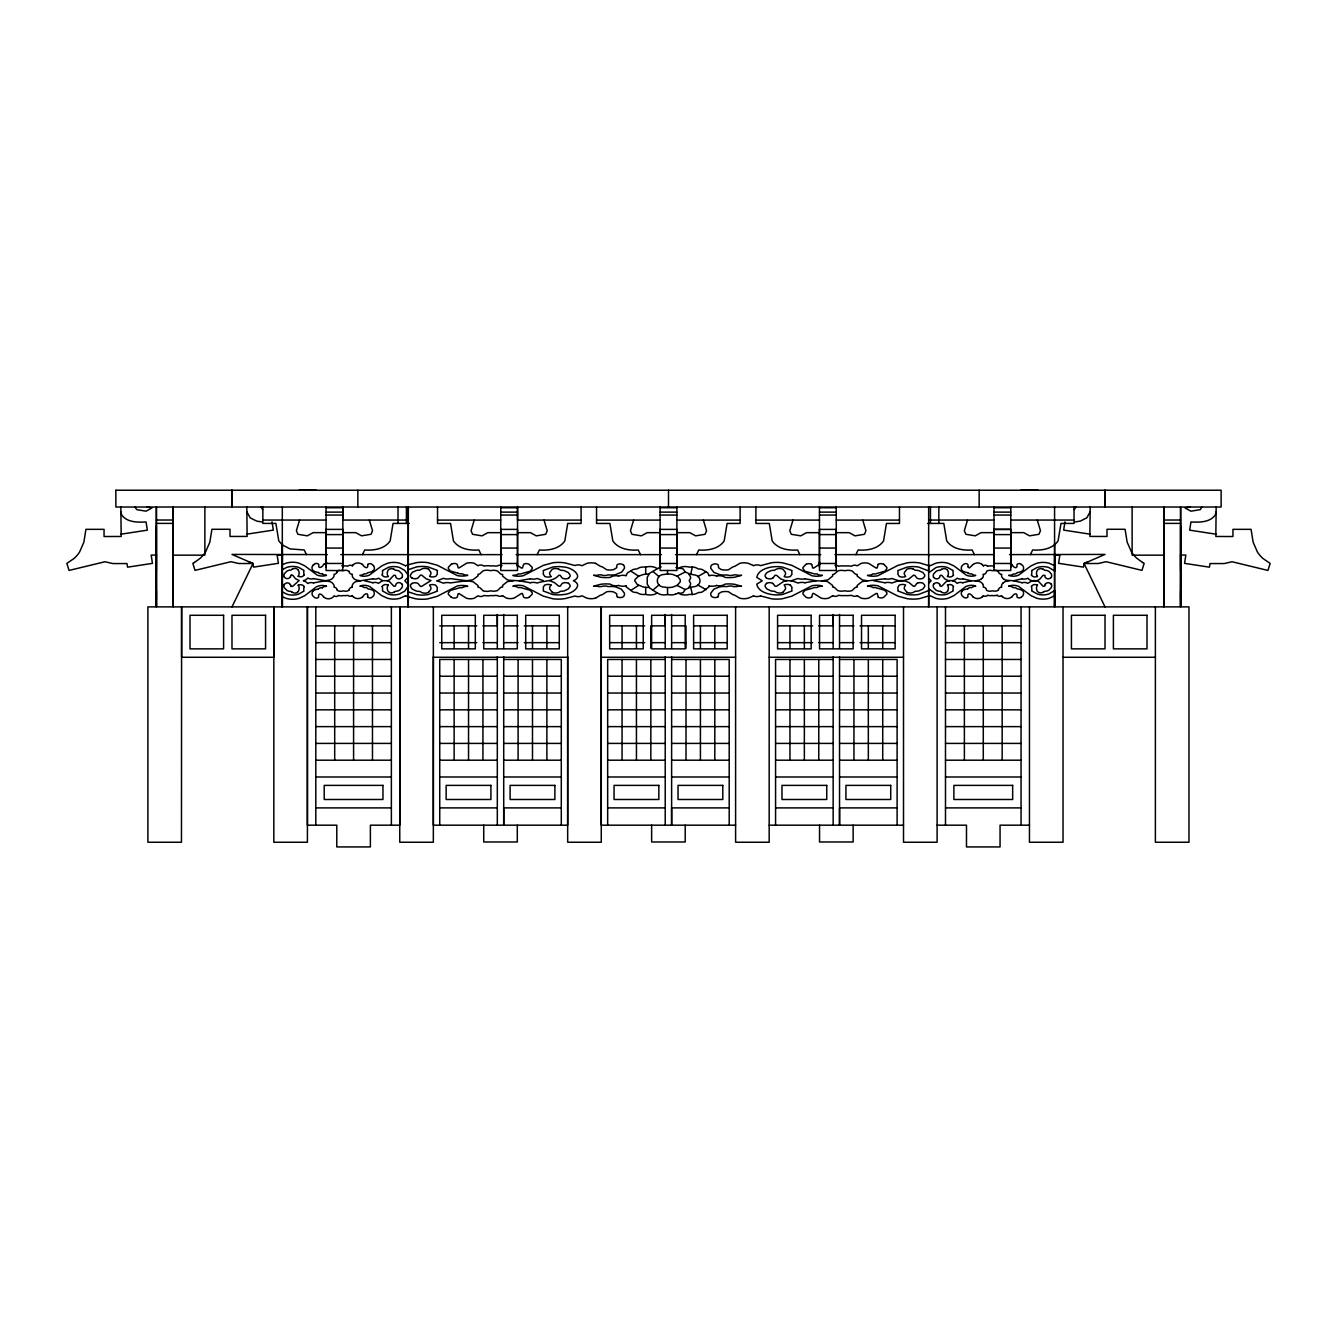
<?xml version="1.0" encoding="UTF-8"?>
<svg xmlns="http://www.w3.org/2000/svg" width="1337" height="1337" viewBox="0 0 1337 1337"><rect width="100%" height="100%" fill="white"/><g stroke="black" fill="none" stroke-linecap="round" stroke-linejoin="round"><path stroke-width="1.5" d="M156.412 606.731L156.396 506.957L156.446 606.898L156.362 590.586M282.241 554.521L282.241 544.811L278.781 540.9L275.873 523.419L262.854 523.419L262.854 507.007M304.101 574.793A10.963 10.963 0 0 1 303.9 570.398L298.719 567.423A18.852 18.852 0 0 0 286.853 567.356L282.224 569.712L282.324 554.621L282.207 570.949M315.799 825.18L315.799 606.881M341.52 570.247A6.317 6.317 0 0 1 342.74 570.548L342.857 529.385L326.061 529.385L326.061 570.481L343.592 570.632A6.317 6.317 0 0 1 349.308 571.451M357.848 507.024L357.848 490.228M391.373 825.18L391.373 606.881M406.415 507.007L406.415 523.419M428.542 569.127L430.832 572.303A4.278 4.278 0 0 1 430.798 574.191L429.578 576.464A8.54 8.54 0 0 0 435.979 576.197L437.4 573.924A8.156 8.156 0 0 1 437.383 570.398L428.024 566.921A34.545 34.545 0 0 0 416.776 566.871L408.153 569.712L408.303 554.638L502.043 554.638M433.355 656.868L433.338 842.243L399.763 842.243L399.763 606.881L399.763 825.18L370.382 825.18L370.382 846.939L336.79 846.939L336.79 825.18L307.41 825.18L307.41 606.881L307.41 842.243L273.818 842.243L273.834 606.881L273.968 657.269L181.615 657.269L181.615 606.881L181.464 842.243L147.889 842.243L147.889 606.881L1188.977 606.881L1188.977 842.243L1155.385 842.243L1155.385 606.881M439.739 825.18L439.739 659.459L497.314 659.459M497.314 614.485L497.314 625.866L482.924 625.866M561.289 825.18L561.289 659.459L503.715 659.459M567.673 656.868L567.673 842.243L601.266 842.243L601.266 606.881L601.266 825.18L735.601 825.18M537.156 554.638L539.396 550.008C548.538 550.66 559.267 549.022 564.816 540.917L567.724 523.452L581.094 523.452L581.094 507.024M607.667 825.18L607.667 659.459L665.224 659.459M675.486 594.23A14.573 14.573 0 0 1 667.614 594.48A14.74 14.74 0 0 1 660.194 594.38L657.269 593.026L654.645 594.297A15.476 15.476 0 0 1 645.704 594.363L645.704 587.327A21.743 21.743 0 0 1 643.281 586.993L637.331 584.587L634.741 580.743A4.563 4.563 0 0 1 635.159 579.422L638.418 576.247L643.281 574.526A21.743 21.743 0 0 1 645.704 574.191A23.063 23.063 0 0 1 648.178 574.125L660.194 567.139A14.74 14.74 0 0 1 661.197 566.905M665.224 614.485L665.224 625.866L650.835 625.866L650.835 648.261M729.2 825.18L729.2 659.459L671.625 659.459M775.577 825.18L775.577 659.459L833.152 659.459M833.152 614.485L833.152 625.866L818.762 625.866M897.11 825.18L897.11 659.459L839.536 659.459M907.188 594.43A34.545 34.545 0 0 0 918.435 594.497L928.697 590.57L928.663 606.898L928.663 507.007M928.663 556.225L928.663 554.638L834.957 554.638M1010.789 529.385L1010.789 570.481L993.993 570.481L994.009 529.385L1010.789 529.385L994.009 529.385L994.009 536.572M1054.626 543.257L1054.575 606.881L1054.642 590.57L1048.76 594.029A18.935 18.935 0 0 1 1037.746 594.196L1031.696 590.954A10.963 10.963 0 0 0 1031.495 586.559M1090.19 506.907L1089.856 536.421L1106.986 536.471L1106.986 529.268L1125.085 529.285L1127.158 542.153L1131.42 551.897A31.436 31.436 0 0 0 1136.918 558.365L1142.583 562.476M1132.121 506.957L1132.121 555.156L1163.808 555.156M1180.621 599.126L1180.655 562.342M1180.604 525.692L1180.604 555.056L1185.835 555.056L1184.549 563.362L1209.45 567.172L1210.002 563.562L1224.174 563.562L1232.062 561.757L1267.944 570.431L1270.15 563.412L1262.88 558.415A31.436 31.436 0 0 1 1257.382 551.947L1253.137 542.204L1251.064 529.335L1232.948 529.335L1232.948 536.521L1215.818 536.471L1216.169 506.957M156.345 562.777L156.379 554.487L156.362 570.966M1054.642 596.319L1054.609 590.57M1180.638 590.586L1180.554 606.914L1180.604 506.957L1180.588 606.731M677.14 576.097L685.146 572.019L690.711 574.308A19.153 19.153 0 0 1 693.385 574.743C702.192 575.127 702.176 586.391 693.385 586.776A19.153 19.153 0 0 1 690.711 587.227L685.146 589.517L677.14 585.439L672.745 587.093A20.373 20.373 0 0 1 667.497 587.495A19.938 19.938 0 0 1 664.522 587.127C654.929 587.16 654.929 574.375 664.522 574.409A19.938 19.938 0 0 1 667.497 574.041A20.373 20.373 0 0 1 672.745 574.442L677.642 576.414L680.115 579.489A3.71 3.71 0 0 1 680.249 580.776A3.677 3.677 0 0 1 680.115 582.046L677.14 585.439M156.396 525.692L156.396 555.056L151.165 555.056L152.451 563.362L127.55 567.172L126.998 563.562L112.826 563.562L104.938 561.757L69.056 570.431L66.85 563.412L74.12 558.415A31.436 31.436 0 0 0 79.618 551.947L83.863 542.204L85.936 529.335L104.052 529.335L104.052 536.521L121.182 536.471L120.831 506.957M194.417 562.476L200.082 558.365A31.436 31.436 0 0 0 205.58 551.897L209.842 542.153L211.914 529.285L230.014 529.285L230.014 536.471L247.144 536.421L246.81 506.907M667.497 574.041L667.547 570.515M626.067 575.629L627.454 572.871L632.802 569.662A9.326 9.326 0 0 1 636.663 569.044L639.638 567.573A14.974 14.974 0 0 1 645.687 567.155A15.476 15.476 0 0 1 654.629 567.256L657.269 568.492M1075.834 506.907L1074.413 509.581M1201.796 506.957L1200.375 509.631L1190.949 511.185L1185.134 507.993L1189.83 506.957M282.224 596.319L282.207 590.57M1054.659 565.2L1054.659 570.949L1048.76 567.49A18.835 18.835 0 0 0 1036.877 567.59L1031.696 570.565A10.963 10.963 0 0 1 1031.495 574.96M1180.638 570.966L1180.638 565.217M1087.85 561.858L1084.04 563.512L1083.471 567.122L1058.586 563.312L1059.857 555.005L1054.626 555.005M1064.971 521.931L1063.667 530.104L1090.19 534.182M336.957 572.086L337.058 571.317A6.317 6.317 0 0 1 339.899 570.23M967.871 566.938L969.425 567.974L973.152 564.348M690.711 574.308L692.332 567.038A14.306 14.306 0 0 1 695.574 567.573L698.532 569.01A9.326 9.326 0 0 1 702.41 569.629L707.758 572.871L709.145 575.629M1090.039 512.004L1086.847 517.803L1080.413 521.079L1075.165 521.931M1216.018 512.054L1215.283 514.979C1209.818 522.617 1199.322 522.316 1190.949 521.982L1189.646 530.154L1216.169 534.215M685.146 572.019L683.24 569.027A8.924 8.924 0 0 0 678.277 568.492L675.954 567.456M299.588 520.06L296.396 530.689L297.884 534.282L307.326 535.836L313.142 532.644L326.061 532.644M474.251 520.093L471.075 530.722L472.563 534.299L482.005 535.853L487.821 532.661L500.74 532.661M633.621 520.093L630.446 530.722L631.933 534.299L641.359 535.853L647.175 532.661L660.11 532.661M792.991 520.093L789.799 530.722L791.287 534.299L800.729 535.853L806.545 532.661L819.464 532.661M967.52 520.06L964.345 530.689L965.832 534.282L975.275 535.836L981.074 532.644L994.009 532.644M284.213 584.453L284.046 584.954A4.329 4.329 0 0 0 284.38 587.845L286.97 590.453A8.791 8.791 0 0 0 289.611 591.372A2.941 2.941 0 0 1 290.998 591.489L292.218 592.458M968.189 566.487L967.888 564.431A3.192 3.192 0 0 0 963.693 564.331L962.941 564.916A4.128 4.128 0 0 0 962.205 570.866M1045.267 584.119L1045.133 584.419A1.855 1.855 0 0 0 1045.133 585.656L1044.515 586.124A2.674 2.674 0 0 1 1042.96 586.124L1038.966 581.862A7.872 7.872 0 0 0 1037.779 581.244L1035.055 580.927A9.844 9.844 0 0 1 1032.665 580.843L1031.278 580.525A8.106 8.106 0 0 1 1029.256 579.573L1027.752 578.186A6.568 6.568 0 0 1 1022.103 578.72M933.644 583.985L933.443 584.436A4.329 4.329 0 0 0 933.677 587.678L935.883 590.052A8.624 8.624 0 0 0 938.908 591.205A2.925 2.925 0 0 1 940.529 591.405L941.499 592.291M362.494 554.604L364.717 549.975C373.875 550.627 384.605 549.006 390.153 540.9L393.061 523.419L409.172 523.419M696.527 554.638L698.75 550.008C707.908 550.66 718.637 549.022 724.186 540.917L727.094 523.452L740.113 523.452L740.113 507.024M855.897 554.638L858.12 550.008C867.278 550.66 877.991 549.022 883.556 540.917L886.464 523.452L899.467 523.452L899.467 507.024M1030.426 554.604L1032.649 549.975C1041.807 550.627 1052.537 549.006 1058.085 540.9L1060.993 523.419L1074.012 523.419L1074.012 507.007M231.986 606.898L253.011 563.512L231.986 554.42L327.381 554.604M593.645 586.224L600.53 584.319A38.706 38.706 0 0 1 610.056 584.102L612.028 585.155A11.949 11.949 0 0 0 618.63 585.456M741.567 575.311L734.682 577.216A38.706 38.706 0 0 1 725.155 577.434L723.183 576.364A11.949 11.949 0 0 0 716.582 576.08M298.201 591.506L298.652 590.62A5.883 5.883 0 0 0 298.602 585.94L298.118 585.054M947.482 591.338L947.933 590.453A5.883 5.883 0 0 0 947.883 585.773L947.398 584.887M352.3 565.818L353.302 564.532M983.33 595.7L982.327 596.987M292.218 569.061L290.998 570.03A2.941 2.941 0 0 1 289.611 570.13A8.791 8.791 0 0 0 286.97 571.066L284.38 573.673A4.329 4.329 0 0 0 284.046 576.565L284.213 577.066M1036.626 580.826L1036.91 580.576A8.206 8.206 0 0 0 1038.966 579.656A7.404 7.404 0 0 0 1040.036 578.938L1042.96 575.395A2.674 2.674 0 0 1 1044.515 575.395L1045.133 575.863A1.855 1.855 0 0 0 1045.133 577.099A3.476 3.476 0 0 0 1050.932 577.5M298.118 576.464L298.602 575.578A5.883 5.883 0 0 0 298.669 570.899L298.201 570.013M388.231 584.887L387.763 585.773A5.883 5.883 0 0 0 387.697 590.453L388.148 591.338A4.295 4.295 0 0 0 393.813 592.207M947.398 576.631L947.883 575.746A5.883 5.883 0 0 0 947.95 571.066L947.482 570.18M1037.479 584.887L1037.011 585.773A5.883 5.883 0 0 0 1036.944 590.453L1037.412 591.338A4.295 4.295 0 0 0 1043.061 592.207M941.499 569.228L940.529 570.097A2.925 2.925 0 0 1 938.908 570.297A8.791 8.791 0 0 0 936.268 571.233L933.677 573.84A4.329 4.329 0 0 0 933.427 577.083L933.644 577.534M401.902 577.668L402.203 577.083A4.329 4.329 0 0 0 401.969 573.84L399.379 571.233A8.791 8.791 0 0 0 396.738 570.314A2.941 2.941 0 0 1 395.234 570.147L393.947 569.111M1051.149 577.668L1051.45 577.083A4.329 4.329 0 0 0 1051.216 573.84L1049.01 571.451A8.624 8.624 0 0 0 1045.985 570.314A2.941 2.941 0 0 1 1044.481 570.147L1043.194 569.111M998.555 589.851L998.321 590.202A6.401 6.401 0 0 1 992.873 590.82L992.037 590.87A6.317 6.317 0 0 1 986.305 590.068M326.211 575.462L326.429 575.144A5.716 5.716 0 0 1 322.267 573.79M323.888 564.181C322.117 567.757 317.588 569.361 318.808 564.498A3.092 3.092 0 0 0 314.111 564.481M362.477 597.171C364.132 593.595 368.912 591.84 367.558 596.854M1011.725 597.171C1013.914 593.11 1017.791 592.224 1017.006 597.087A3.159 3.159 0 0 0 1021.418 596.987M982.595 577.684L981.308 578.971M832.617 595.7L828.773 598.107A13.788 13.788 0 0 1 821.035 598.074L813.882 593.544A2.674 2.674 0 0 0 812.712 593.528L811.659 597.188M928.747 572.687L936.134 567.49A18.935 18.935 0 0 1 947.131 567.323L953.181 570.565A10.963 10.963 0 0 0 953.381 574.96M884.86 578.737A11.816 11.816 0 0 0 891.779 578.503L899.116 580.86A17.849 17.849 0 0 0 902.341 580.927L908.608 579.205L913.355 575.345A4.897 4.897 0 0 1 914.775 575.328L916.848 578.069A6.535 6.535 0 0 0 923.098 578.169L924.686 576.364A3.159 3.159 0 0 0 924.636 574.91L922.931 572.537L918.954 570.682A16.061 16.061 0 0 0 917.082 570.314A5.281 5.281 0 0 1 915.06 570.164L913.338 569.111M551.011 584.887L549.791 587.16A4.278 4.278 0 0 0 549.758 589.065L552.298 592.358M1021.485 597.037L1021.669 596.82A5.482 5.482 0 0 0 1022.437 596.135A4.78 4.78 0 0 0 1022.855 595.617A3.894 3.894 0 0 0 1022.972 591.272A4.796 4.796 0 0 0 1022.32 590.519L1020.499 589.667A17.933 17.933 0 0 0 1017.123 588.865A3.727 3.727 0 0 0 1013.346 587.745A5.716 5.716 0 0 0 1009.201 586.274L1008.817 586.074M367.742 564.431C368.561 569.295 364.617 568.292 362.477 564.348M649.08 574.091L647.275 577.333A4.93 4.93 0 0 0 647.242 579.038L647.242 582.481A4.93 4.93 0 0 0 647.275 584.185L649.581 587.929L657.269 593.026M688.873 587.327L690.427 584.887A3.827 3.827 0 0 0 690.51 583.166L689.173 580.693L690.51 578.369A3.827 3.827 0 0 0 690.427 576.631L688.873 574.208M678.277 568.442L680.566 567.239A15.476 15.476 0 0 1 689.508 567.172A15.626 15.626 0 0 1 692.332 567.038M373.056 570.999L371.251 571.852A17.949 17.949 0 0 1 367.876 572.654A3.727 3.727 0 0 1 364.082 573.774A5.716 5.716 0 0 1 359.937 575.244L360.138 575.629A13.069 13.069 0 0 0 369.33 575.144L381.714 565.902L387.479 563.245A23.214 23.214 0 0 1 399.713 563.178L405.546 565.752M314.028 564.415L313.66 564.749A5.198 5.198 0 0 0 312.942 565.467M393.947 592.408L395.234 591.372A2.941 2.941 0 0 1 396.738 591.221A8.624 8.624 0 0 0 399.763 590.068L401.969 587.678A4.329 4.329 0 0 0 402.22 584.436L401.902 583.851M1043.194 592.408L1044.481 591.372A2.941 2.941 0 0 1 1045.985 591.221A8.624 8.624 0 0 0 1049.01 590.068L1051.216 587.678A4.329 4.329 0 0 0 1051.467 584.436L1051.149 583.851M1003.285 582.782L1002.282 583.834A4.011 4.011 0 0 0 1001.597 586.993M652.941 590.052L659.108 584.854M529.285 597.154L532.159 594.213A2.707 2.707 0 0 0 532.193 592.709L530.221 590.285L522.5 588.113A7.136 7.136 0 0 0 518.422 587.662L516.867 586.826A10.863 10.863 0 0 0 512.856 586.224L513.943 585.723A23.966 23.966 0 0 1 523.202 585.756L543.39 596.168L552.916 598.775A42.333 42.333 0 0 0 565.033 598.608L574.91 596.035A9.075 9.075 0 0 0 582.046 595.801L586.809 598.14A16.93 16.93 0 0 0 595.483 598.157M928.831 583.066L931.12 580.81L928.831 578.453M878.175 564.331L877.122 567.991A2.691 2.691 0 0 1 876.036 568.008L868.799 563.445A13.788 13.788 0 0 0 861.061 563.445L857.218 565.818A5.298 5.298 0 0 0 851.987 565.902L851.418 566.236A26.105 26.105 0 0 0 844.917 565.986A26.105 26.105 0 0 0 838.416 566.236L837.898 565.835A5.298 5.298 0 0 0 835.04 565.233M806.077 564.264L803.052 567.323A2.707 2.707 0 0 0 803.002 568.81L804.991 571.233L812.495 573.306A6.986 6.986 0 0 0 816.773 573.84L818.344 574.709A10.863 10.863 0 0 0 822.355 575.294L821.269 575.812A23.966 23.966 0 0 1 812.01 575.762L791.822 565.35L782.279 562.76A42.55 42.55 0 0 0 771.666 562.71L760.586 565.618A9.092 9.092 0 0 0 753.466 565.635M451.455 564.097L448.43 567.155A2.707 2.707 0 0 0 448.38 568.643L450.368 571.066L457.872 573.138M626.067 585.89A2.841 2.841 0 0 0 626.201 586.859L630.83 590.386L638.618 585.389M405.546 595.767L399.73 598.358A23.214 23.214 0 0 1 387.496 598.257L381.714 595.617L369.864 586.625A12.952 12.952 0 0 0 360.154 585.94L359.92 586.208A5.716 5.716 0 0 1 364.082 587.561A3.727 3.727 0 0 1 367.942 588.815A17.949 17.949 0 0 1 371.251 589.65L372.806 590.285A5.064 5.064 0 0 1 373.508 591.021A3.978 3.978 0 0 1 373.207 596.152L372.321 596.937A3.092 3.092 0 0 1 367.608 596.803M1054.575 595.901L1048.977 598.358A23.197 23.197 0 0 1 1036.743 598.257L1030.977 595.617L1018.577 586.358A13.002 13.002 0 0 0 1008.833 586.124M568.743 578.169L570.063 576.364A3.159 3.159 0 0 0 570.013 574.91L568.309 572.537L564.331 570.682A16.061 16.061 0 0 0 562.459 570.314A5.281 5.281 0 0 1 560.437 570.164L558.716 569.111M766.469 583.35L765.148 585.155A3.159 3.159 0 0 0 765.199 586.625L766.903 588.982L770.881 590.854A16.061 16.061 0 0 0 772.753 591.221A5.298 5.298 0 0 1 774.608 591.322L776.496 592.425A8.072 8.072 0 0 0 782.897 592.308M772.803 578.186L775.059 575.328A4.88 4.88 0 0 1 776.647 575.361L780.775 578.954L786.273 580.977M717.885 596.97L718.554 594.948A1.805 1.805 0 0 1 718.554 593.762L721.545 591.94A17.281 17.281 0 0 1 728.464 591.773L732.994 594.731A14.44 14.44 0 0 0 734.631 595.115L739.712 598.174A16.93 16.93 0 0 0 748.386 598.124L753.433 595.951M697.764 576.598L706.137 571.818M428.542 592.408L430.832 589.233A4.278 4.278 0 0 0 430.798 587.327L429.578 585.054A8.674 8.674 0 0 1 435.712 585.205L437.4 587.611A8.156 8.156 0 0 0 437.383 591.121L428.024 594.614A34.545 34.545 0 0 1 416.776 594.664L408.153 591.806L408.303 596.837L415.556 598.775A42.333 42.333 0 0 0 427.656 598.926L437.199 596.335L457.388 585.924A23.966 23.966 0 0 1 466.63 585.89L467.733 586.375A10.863 10.863 0 0 0 463.705 586.976L462.167 587.779A7.136 7.136 0 0 0 458.09 588.263L450.368 590.453L448.396 592.876A2.707 2.707 0 0 0 448.43 594.38L451.304 597.321M313.543 582.899L328.635 580.141A7.704 7.704 0 0 0 332.044 578.821L333.515 577.216A3.961 3.961 0 0 0 334.016 574.358A3.727 3.727 0 0 0 337.074 572.152M194.417 562.476L192.829 563.362L195.018 570.381L230.9 561.707L238.805 563.512L253.011 563.512L253.529 567.122L278.414 563.312L277.143 555.005L282.374 555.005M387.312 580.759L387.663 580.576A8.223 8.223 0 0 0 389.719 579.656L393.713 575.395A2.674 2.674 0 0 1 395.401 575.428L396.003 577.4A3.51 3.51 0 0 0 401.718 577.534M412.047 583.4L410.843 584.453A3.226 3.226 0 0 0 410.526 585.322A3.159 3.159 0 0 0 410.576 586.793L412.281 589.149L416.258 591.021A16.061 16.061 0 0 0 418.13 591.389A5.298 5.298 0 0 1 419.985 591.489L421.623 592.475A7.855 7.855 0 0 0 428.508 592.341M282.324 564.682L286.636 562.994A23.214 23.214 0 0 1 298.87 563.094L304.635 565.735L317.036 574.994A13.069 13.069 0 0 0 326.211 575.428M681.085 594.43A15.626 15.626 0 0 0 689.508 594.38A15.626 15.626 0 0 0 692.332 594.497A14.306 14.306 0 0 0 695.574 593.946L698.532 592.508A9.326 9.326 0 0 0 702.41 591.89L709.011 586.859A2.841 2.841 0 0 0 709.145 585.89M387.429 580.693L382.482 580.659L378.488 583.333A6.568 6.568 0 0 0 372.839 582.798M1032.665 580.843L1033.133 580.609A9.877 9.877 0 0 1 1035.055 580.592L1035.991 580.793M782.914 592.358L785.454 589.065A4.278 4.278 0 0 0 785.421 587.16L784.201 584.887A8.674 8.674 0 0 1 790.334 585.038M760.586 595.918L771.666 598.826A42.55 42.55 0 0 0 782.279 598.775L791.822 596.168L812.01 585.756A23.966 23.966 0 0 1 821.252 585.723L822.355 586.208A10.612 10.612 0 0 0 817.993 586.926L816.79 587.611A6.986 6.986 0 0 0 812.478 588.196L804.991 590.285L803.019 592.709A2.707 2.707 0 0 0 803.052 594.213L806.077 597.255A5.415 5.415 0 0 0 811.626 597.121M928.663 595.918L919.655 598.608A42.333 42.333 0 0 1 907.539 598.759L898.013 596.168L877.824 585.756A23.966 23.966 0 0 0 868.565 585.723L867.479 586.208A10.612 10.612 0 0 1 871.841 586.926L873.044 587.611A7.136 7.136 0 0 1 877.122 588.096L884.843 590.285L886.815 592.709A2.707 2.707 0 0 1 886.782 594.213L883.757 597.255A5.498 5.498 0 0 1 878.376 597.204M753.433 565.568L748.386 563.378A16.93 16.93 0 0 0 739.729 563.362L734.631 566.42A14.44 14.44 0 0 0 732.994 566.804L728.481 569.779A17.08 17.08 0 0 1 720.961 569.445L718.554 567.757A1.805 1.805 0 0 1 718.554 566.57L718.069 564.665A5.783 5.783 0 0 0 712.203 564.715L711.351 565.35A4.512 4.512 0 0 0 710.9 566.437A4.228 4.228 0 0 0 710.816 568.392L713.874 572.37L719.557 574.609A22.662 22.662 0 0 0 722.097 574.977A29.681 29.681 0 0 0 726.944 574.927A10.546 10.546 0 0 0 734.13 574.826L736.319 574.877A12.818 12.818 0 0 0 741.082 575.328M1105.014 606.898L1084.04 563.512L1105.014 554.42L1009.485 554.604M820.133 563.763L813.882 567.991A2.674 2.674 0 0 1 812.712 567.991L811.659 564.331M467.248 580.826L450.352 578.62A11.816 11.816 0 0 1 443.433 578.336L436.714 580.927A15.626 15.626 0 0 1 438.519 581.311L443.433 583.199A11.816 11.816 0 0 1 450.335 582.949L470.691 580.141A14.674 14.674 0 0 0 472.897 579.74L477.944 575.98A2.858 2.858 0 0 0 477.927 574.375A7.972 7.972 0 0 0 479.833 573.874L483.058 570.849A11.515 11.515 0 0 1 489.726 570.531L490.846 570.648A11.515 11.515 0 0 1 497.531 571.016L500.473 573.907A7.721 7.721 0 0 0 502.662 574.526A2.858 2.858 0 0 0 502.645 576.147L507.174 579.757A14.323 14.323 0 0 0 509.898 580.308L518.973 580.759L530.237 578.787M948.936 580.559L952.93 580.609A8.741 8.741 0 0 0 955.52 579.573L957.142 578.186A6.568 6.568 0 0 0 962.79 578.72M408.303 564.682L417.044 562.543A42.55 42.55 0 0 1 427.656 562.593L437.199 565.2L457.388 575.612A23.782 23.782 0 0 0 467.432 575.462L467.733 575.144A10.612 10.612 0 0 1 463.371 574.425L462.167 573.757A6.986 6.986 0 0 1 457.856 573.172M1032.197 580.759L1027.752 583.333A6.568 6.568 0 0 0 1022.103 582.798M372.822 578.787L357.731 581.211A7.554 7.554 0 0 0 354.004 582.748L353.018 583.834A4.011 4.011 0 0 0 352.316 586.993M962.824 582.731L971.18 580.759L977.899 581.211A7.554 7.554 0 0 1 981.625 582.748L982.595 583.834M1022.07 578.787L1013.68 580.759L1006.995 580.308A7.704 7.704 0 0 1 1003.569 578.988M568.476 578.169A6.535 6.535 0 0 1 562.242 578.035L560.153 575.328A4.897 4.897 0 0 0 558.732 575.345C553.518 581.729 543.925 580.576 537.156 583.032A11.816 11.816 0 0 0 530.237 582.782M899.116 580.86L899.768 580.609A17.916 17.916 0 0 1 902.341 580.592L903.611 580.793M949.487 580.609L949.036 580.776A9.008 9.008 0 0 0 945.927 581.862L941.8 586.158A2.691 2.691 0 0 1 940.362 586.124L939.811 585.506A1.855 1.855 0 0 0 939.761 584.419M675.486 594.23L678.277 593.093A8.924 8.924 0 0 0 683.257 592.525L685.146 589.517M291.082 575.228L290.564 575.996A1.855 1.855 0 0 1 290.48 576.932M618.647 576.03L619.081 575.879A13.504 13.504 0 0 1 626.067 575.662M716.565 585.506L716.131 585.656A13.504 13.504 0 0 1 709.145 585.857M1008.817 575.428L1009.184 575.311A5.716 5.716 0 0 0 1013.346 573.957A3.727 3.727 0 0 0 1017.19 572.704A17.933 17.933 0 0 0 1020.499 571.852L1022.554 570.749A3.927 3.927 0 0 0 1023.106 566.136A4.78 4.78 0 0 0 1022.203 565.15A5.482 5.482 0 0 0 1021.669 564.699L1021.485 564.481M786.273 580.559L791.003 580.81L798.055 578.503A11.816 11.816 0 0 0 804.958 578.737M898.497 580.776L891.779 583.032A11.816 11.816 0 0 0 884.86 582.782M804.974 582.731L816.238 580.759L825.313 581.211A14.674 14.674 0 0 1 827.519 581.628L832.567 585.372A2.858 2.858 0 0 1 832.55 586.993A7.972 7.972 0 0 1 834.455 587.495L837.681 590.519A11.515 11.515 0 0 0 844.349 590.837L845.469 590.887A11.515 11.515 0 0 0 852.154 590.519L855.095 587.611A7.721 7.721 0 0 1 857.284 587.01A2.858 2.858 0 0 1 857.268 585.372L861.797 581.779A14.323 14.323 0 0 1 864.521 581.227L884.86 578.787M595.5 598.174L600.58 595.115A14.44 14.44 0 0 0 602.218 594.731L606.731 591.756A17.281 17.281 0 0 1 613.666 591.94L616.658 593.762A1.805 1.805 0 0 1 616.658 594.948L617.326 596.97M975.341 580.86L977.899 580.308A7.704 7.704 0 0 0 981.325 578.988M1009.168 580.759L1006.995 581.211A7.554 7.554 0 0 0 1003.268 582.748M787.008 580.626L786.39 580.776A16.445 16.445 0 0 0 783.9 581.277L776.647 586.158A4.88 4.88 0 0 1 775.059 586.191L772.803 583.333M821.871 580.876L825.313 580.308A14.323 14.323 0 0 0 828.038 579.757L832.567 576.147A2.858 2.858 0 0 0 832.55 574.526A7.972 7.972 0 0 0 834.455 574.041L837.681 571.016A11.515 11.515 0 0 1 844.349 570.698L845.469 570.648A11.515 11.515 0 0 1 852.154 571.016L855.095 573.907A7.721 7.721 0 0 0 857.284 574.526A2.858 2.858 0 0 0 857.268 576.147L862.315 579.907A14.674 14.674 0 0 0 864.521 580.308L867.446 580.759M782.646 594.447L792.005 590.954A8.156 8.156 0 0 1 792.022 587.444L790.334 585.021M120.831 534.215L147.354 530.154L146.051 521.982C137.678 522.316 127.182 522.617 121.717 514.979L120.982 512.054M246.81 534.182L273.333 530.104L272.029 521.931M948.936 580.96L944.858 578.938L941.8 575.361A2.691 2.691 0 0 0 940.362 575.378L939.811 576.013A1.855 1.855 0 0 1 939.761 577.099A3.443 3.443 0 0 1 933.861 577.383M513.341 580.876L509.898 581.211A14.323 14.323 0 0 0 507.174 581.762L502.645 585.372A2.858 2.858 0 0 0 502.662 586.993A7.721 7.721 0 0 0 500.473 587.611L497.531 590.519A11.515 11.515 0 0 1 490.863 590.837L489.743 591.054A11.515 11.515 0 0 1 483.058 590.687M299.154 490.061L315.933 490.061M1021.067 490.061L1037.846 490.061M326.061 507.726L342.857 507.726M500.74 507.726L517.536 507.726M660.11 507.726L676.89 507.726M819.464 507.726L836.26 507.726M994.009 507.726L1010.789 507.726M326.061 512.121L342.857 512.121M500.74 512.121L517.536 512.121M660.11 512.121L676.89 512.121M819.464 512.121L836.26 512.121M994.009 512.121L1010.789 512.121M326.061 515.046L342.857 515.046M500.74 515.046L517.536 515.046M660.11 515.046L676.89 515.046M819.464 515.046L836.26 515.046M994.009 515.046L1010.789 515.046M156.396 520.026L173.192 520.026M262.854 520.06L326.061 520.06M407.685 520.06L342.857 520.06L342.857 507.007L342.857 567.222M437.533 520.093L500.74 520.093M581.094 520.093L517.536 520.093L517.536 507.024L517.536 567.239M596.553 520.093L660.11 520.093M676.89 520.093L740.113 520.093M755.906 520.093L819.464 520.093M836.26 520.093L899.467 520.093M929.182 520.06L994.009 520.06M1010.789 520.06L1074.012 520.06M1163.808 520.026L1180.604 520.026M156.396 523.385L173.192 523.385M927.694 523.419L943.805 523.419L946.713 540.9C952.262 549.006 962.991 550.627 972.149 549.975L974.372 554.604M1163.808 523.385L1180.604 523.385M342.857 532.644L355.776 532.644L361.592 535.836L371.034 534.282L372.522 530.689L369.346 520.06M517.536 532.661L530.455 532.661L536.271 535.853L545.713 534.299L547.201 530.722L544.009 520.093M676.89 532.661L689.825 532.661L695.624 535.853L705.067 534.299L706.554 530.722L703.379 520.093M836.26 532.661L849.179 532.661L854.995 535.853L864.437 534.299L865.925 530.722L862.749 520.093M1010.789 532.644L1023.724 532.644L1029.54 535.836L1038.966 534.282L1040.453 530.689L1037.278 520.06M326.061 534.599L342.857 534.599M500.74 534.599L517.536 534.599M660.11 534.599L676.89 534.599M819.464 534.599L836.26 534.599M994.009 534.599L1010.789 534.599M326.061 548.07L342.857 548.07M500.74 548.07L517.536 548.07M660.094 548.07L676.89 548.07M819.464 548.07L836.26 548.07M994.009 548.07L1010.789 548.07M340.785 554.621L407.584 554.621M516.216 554.638L661.414 554.638M675.586 554.638L820.784 554.638M929.382 554.621L994.059 554.621M326.061 563.462L342.857 563.462M500.74 563.479L517.519 563.479M660.094 563.479L676.89 563.479M819.464 563.479L836.26 563.479M993.993 563.462L1010.789 563.479M1083.989 563.512L1098.195 563.512L1106.1 561.707L1141.965 570.381L1144.171 563.362L1142.583 562.476M315.799 625.866L391.373 625.866M439.739 625.866L476.757 625.866M503.715 625.866L518.104 625.866M524.271 625.866L559.234 625.866M609.722 625.866L644.668 625.866M671.625 625.866L686.015 625.866L686.015 648.261M694.237 625.866L727.144 625.866M777.633 625.866L812.578 625.866M839.536 625.866L853.942 625.866M860.109 625.866L895.055 625.866M945.493 625.866L1021.05 625.866M315.799 642.662L391.373 642.662M439.739 642.662L476.757 642.662M482.924 642.662L497.314 642.662M503.715 642.662L518.104 642.662M524.271 642.662L559.234 642.662M609.722 642.662L644.668 642.662M650.835 642.662L665.224 642.662M671.625 642.662L686.015 642.662M694.237 642.662L727.144 642.662M777.633 642.662L812.578 642.662M818.762 642.662L833.152 642.662M839.536 642.662L853.942 642.662M860.109 642.662L895.055 642.662M945.493 642.662L1021.05 642.662M433.355 657.269L567.673 657.269M601.266 657.269L735.601 657.269M769.176 657.269L903.511 657.269M1063.032 657.269L1155.385 657.269M315.799 659.459L391.373 659.459M945.493 659.459L1021.05 659.459M315.799 676.238L391.373 676.238M439.739 676.238L497.314 676.238M503.715 676.238L561.289 676.238M607.667 676.238L665.224 676.238M671.625 676.238L729.2 676.238M775.577 676.238L833.152 676.238M839.536 676.238L897.11 676.238M945.493 676.238L1021.05 676.238M315.799 693.034L391.373 693.034M439.739 693.034L497.314 693.034M503.715 693.034L561.289 693.034M607.667 693.034L665.224 693.034M671.625 693.034L729.2 693.034M775.577 693.034L833.152 693.034M839.536 693.034L897.11 693.034M945.493 693.034L1021.05 693.034M315.799 709.83L391.373 709.83M439.739 709.83L497.314 709.83M503.715 709.83L561.289 709.83M607.667 709.83L665.224 709.83M671.625 709.83L729.2 709.83M775.577 709.83L833.152 709.83M839.536 709.83L897.11 709.83M945.493 709.83L1021.05 709.83M315.799 726.626L391.373 726.626M439.739 726.626L497.314 726.626M503.715 726.626L561.289 726.626M607.667 726.626L665.224 726.626M671.625 726.626L729.2 726.626M775.577 726.626L833.152 726.626M839.536 726.626L897.11 726.626M945.493 726.626L1021.05 726.626M315.799 743.405L391.373 743.405M439.739 743.405L497.314 743.405M503.715 743.405L561.289 743.405M607.667 743.405L665.224 743.405M671.625 743.405L729.2 743.405M775.577 743.405L833.152 743.405M839.536 743.405L897.11 743.405M945.493 743.405L1021.05 743.405M315.799 760.201L391.373 760.201M439.739 760.201L497.314 760.201M503.715 760.201L561.289 760.201M607.667 760.201L665.224 760.201M671.625 760.201L729.2 760.201M775.577 760.201L833.152 760.201M839.536 760.201L897.11 760.201M945.493 760.201L1021.05 760.201M315.799 776.998L391.373 776.998M439.739 776.998L497.314 776.998M503.715 776.998L561.289 776.998M607.667 776.998L665.224 776.998M671.625 776.998L729.2 776.998M775.577 776.998L833.152 776.998M839.536 776.998L897.11 776.998M945.493 776.998L1021.05 776.998M315.799 807.899L391.373 807.899M439.739 807.899L497.314 807.899M561.289 807.899L503.715 807.899L503.715 825.18L503.715 656.785M607.667 807.899L665.224 807.899M729.2 807.899L671.625 807.899L671.625 825.18L671.625 656.785M775.577 807.899L833.152 807.899M897.11 807.899L839.536 807.899L839.536 825.18L839.536 656.785M945.493 807.899L1021.05 807.899M769.176 825.18L903.511 825.18M937.103 825.18L966.484 825.18L966.484 846.939L1000.059 846.939L1000.059 825.18L1029.457 825.18M649.08 587.428L648.178 587.394A23.063 23.063 0 0 1 645.704 587.327M816.238 580.759L804.974 578.787M733.779 586.542L736.319 586.659A12.818 12.818 0 0 1 741.082 586.191L741.567 586.224M593.645 575.311L594.129 575.345A12.818 12.818 0 0 0 598.892 574.877L601.065 574.86A10.546 10.546 0 0 0 608.251 574.877A29.681 29.681 0 0 0 613.115 574.977A22.662 22.662 0 0 0 615.655 574.609L621.872 571.985L624.379 568.392A4.228 4.228 0 0 0 624.412 566.921A4.512 4.512 0 0 0 623.861 565.35L623.226 564.732M326.078 580.826L313.543 578.62M971.18 580.759L962.824 578.787M518.973 580.759L530.237 582.731M873.546 580.759L884.86 582.731M261.835 521.931L256.587 521.079L250.153 517.803L246.961 512.004M364.449 580.759L372.822 582.731M907.188 594.447L897.829 590.954A8.156 8.156 0 0 0 897.812 587.444L899.216 585.138A8.54 8.54 0 0 1 905.6 584.971L904.414 587.16A4.278 4.278 0 0 0 904.38 589.065L906.921 592.358M552.565 594.447L543.206 590.954A8.156 8.156 0 0 0 543.19 587.444L544.594 585.138A8.54 8.54 0 0 1 550.978 584.971M1013.68 580.759L1022.07 582.731M360.288 580.86L357.731 580.308A7.554 7.554 0 0 1 354.004 578.771L352.834 577.383A3.961 3.961 0 0 1 352.333 574.526M904.481 580.826L909.06 582.581L913.355 586.191A4.897 4.897 0 0 0 914.775 586.191L916.848 583.45A4.312 4.312 0 0 1 917.449 583.133M595.5 563.345L600.58 566.42A14.44 14.44 0 0 1 602.218 566.804L606.731 569.779A17.281 17.281 0 0 0 613.666 569.595L616.658 567.757A1.805 1.805 0 0 0 616.658 566.57L617.142 564.665A5.783 5.783 0 0 1 623.009 564.715M681.085 594.447L678.277 593.093M716.565 576.03L716.131 575.879A13.504 13.504 0 0 0 709.145 575.662M618.647 585.506L619.081 585.656A13.504 13.504 0 0 0 626.067 585.857M543.257 580.659L537.156 578.503A11.816 11.816 0 0 1 530.237 578.737M291.082 586.291L290.564 585.522A1.855 1.855 0 0 0 290.48 584.587M549.624 580.709L554.437 582.581L558.732 586.191A4.897 4.897 0 0 0 560.153 586.191L562.225 583.45A6.535 6.535 0 0 1 568.476 583.367M483.058 590.687L479.833 587.662A7.972 7.972 0 0 0 477.927 587.16A2.858 2.858 0 0 0 477.944 585.539L473.415 581.946A14.323 14.323 0 0 0 470.691 581.394L467.967 580.759M249.15 561.858L252.96 563.512M382.482 580.659L378.488 578.186A6.568 6.568 0 0 1 372.839 578.72M282.207 544.894L290.112 548.922L304.201 549.975L306.44 554.604M568.543 583.233L570.063 585.155A3.159 3.159 0 0 1 570.013 586.625L568.309 588.982L564.331 590.854A16.061 16.061 0 0 1 562.459 591.221A5.281 5.281 0 0 0 560.437 591.372L558.716 592.425A8.072 8.072 0 0 1 552.315 592.308M412.047 578.119L410.843 577.066A3.226 3.226 0 0 1 410.476 575.829A3.159 3.159 0 0 1 410.576 574.743L412.281 572.37L416.258 570.515A16.061 16.061 0 0 1 418.13 570.147A5.298 5.298 0 0 0 419.985 570.047L421.623 569.061A7.855 7.855 0 0 1 428.508 569.194M387.212 580.693L387.663 580.943A8.223 8.223 0 0 1 389.719 581.862L393.713 586.124A2.674 2.674 0 0 0 395.401 586.091L396.003 584.119A3.51 3.51 0 0 1 401.718 583.985M326.612 580.759L328.635 581.378A7.704 7.704 0 0 1 332.044 582.698L333.515 584.302A3.961 3.961 0 0 1 334.016 587.16A3.66 3.66 0 0 1 337.225 589.751M697.764 584.921L706.137 589.717M878.175 597.188L877.306 593.578A2.641 2.641 0 0 0 876.036 593.528L868.799 598.09A13.788 13.788 0 0 1 861.061 598.09L857.218 595.7M766.469 578.169L765.148 576.364A3.159 3.159 0 0 1 765.199 574.91L766.903 572.537L770.881 570.682A16.061 16.061 0 0 1 772.753 570.314A5.298 5.298 0 0 0 774.608 570.197L776.245 569.228A7.855 7.855 0 0 1 783.131 569.345L785.454 572.47A4.278 4.278 0 0 1 785.421 574.358L784.201 576.631A8.674 8.674 0 0 0 790.334 576.481L792.022 574.091A8.156 8.156 0 0 1 792.005 570.565L782.646 567.089A34.545 34.545 0 0 0 771.399 567.038C765.583 568.058 757.912 570.749 756.775 577.383L762.257 580.81L756.775 584.152C757.912 590.787 765.583 593.461 771.399 594.497A34.545 34.545 0 0 0 782.646 594.43M1054.575 565.618L1048.977 563.161A23.197 23.197 0 0 0 1036.743 563.261L1030.977 565.902L1018.577 575.161A13.002 13.002 0 0 1 1008.833 575.395M630.83 571.133L638.618 576.147M883.757 564.264L886.782 567.323A2.707 2.707 0 0 1 886.815 568.81L884.843 571.233L877.122 573.406A7.136 7.136 0 0 1 873.044 573.857L871.49 574.709A10.863 10.863 0 0 1 867.479 575.294L867.763 575.645A23.782 23.782 0 0 0 877.824 575.746L898.013 565.35L907.539 562.76A42.333 42.333 0 0 1 919.655 562.91L928.663 565.618L928.697 570.949L918.435 567.022A34.545 34.545 0 0 0 907.188 567.089L897.829 570.565A8.156 8.156 0 0 1 897.812 574.091L899.216 576.381A8.54 8.54 0 0 0 905.6 576.565L904.414 574.358A4.278 4.278 0 0 1 904.38 572.47L906.921 569.178A8.072 8.072 0 0 1 913.305 569.161M147.17 506.957L151.866 507.993L146.051 511.185L136.625 509.631L135.204 506.957M1003.586 578.971L1002.282 577.684A4.011 4.011 0 0 1 1001.597 574.526M262.587 509.581L261.166 506.907M982.06 564.314L983.33 565.818M353.57 597.204L352.3 595.7M652.941 571.467L659.108 576.682M313.293 570.832L315.114 571.684A17.949 17.949 0 0 0 318.49 572.487M516.817 564.933L521.413 568.008A2.691 2.691 0 0 0 522.399 568.008L523.703 564.231A5.498 5.498 0 0 1 529.084 564.331L532.159 567.323A2.707 2.707 0 0 1 532.193 568.81L530.221 571.233L522.717 573.306A6.986 6.986 0 0 1 518.438 573.84L516.867 574.709A10.863 10.863 0 0 1 512.856 575.294L513.141 575.645A23.782 23.782 0 0 0 523.202 575.746L543.39 565.35L552.916 562.76A42.333 42.333 0 0 1 565.033 562.91L574.91 565.501A9.075 9.075 0 0 1 582.046 565.735L586.809 563.378A16.93 16.93 0 0 1 595.483 563.362M1002.566 596.987L1001.563 595.7M987.441 566.019L987.625 566.236A14.473 14.473 0 0 1 992.438 565.969A14.473 14.473 0 0 1 993.826 565.885M997.268 595.283L997.653 595.684A3.142 3.142 0 0 0 1001.53 595.65M551.011 576.631L549.791 574.358A4.278 4.278 0 0 1 549.758 572.47L552.298 569.178A8.072 8.072 0 0 1 558.682 569.161M928.747 588.832L936.134 594.029A18.935 18.935 0 0 0 947.131 594.196L953.181 590.954A10.963 10.963 0 0 1 953.381 586.559M502.595 595.7L506.439 598.107A13.788 13.788 0 0 0 514.177 598.074L521.413 593.528A2.691 2.691 0 0 1 522.399 593.511L523.703 597.288A5.398 5.398 0 0 0 529.251 597.104M630.83 590.386L632.802 591.873A9.326 9.326 0 0 0 636.663 592.475L639.638 593.946A14.974 14.974 0 0 0 645.687 594.38M1011.725 564.348C1013.914 568.392 1017.791 569.295 1017.006 564.431A3.159 3.159 0 0 1 1021.418 564.532M973.152 597.171C971.097 593.244 966.918 592.191 967.888 597.087A3.159 3.159 0 0 1 963.459 596.987L962.941 596.603A5.198 5.198 0 0 1 962.222 595.884A3.927 3.927 0 0 1 961.888 591.255M323.888 597.338C321.699 593.377 317.855 592.458 318.607 597.238A3.125 3.125 0 0 1 314.078 597.054L312.758 595.784A3.927 3.927 0 0 1 313.042 590.921M326.211 586.057L326.429 586.375A5.716 5.716 0 0 0 322.267 587.728M1037.479 576.631L1037.011 575.746A5.883 5.883 0 0 1 1036.944 571.066L1037.412 570.18A4.295 4.295 0 0 1 1043.061 569.311M388.231 576.631L387.763 575.746A5.883 5.883 0 0 1 387.697 571.066L388.148 570.18A4.295 4.295 0 0 1 393.813 569.311M741.082 586.174L734.682 584.319A38.706 38.706 0 0 0 725.155 584.102L723.183 585.155A11.949 11.949 0 0 1 716.582 585.456M594.129 575.345L600.53 577.216A38.706 38.706 0 0 0 610.056 577.434L612.028 576.364A11.949 11.949 0 0 1 618.63 576.08M799.844 554.638L797.604 550.008C788.462 550.66 777.733 549.022 772.184 540.917L769.276 523.452L755.906 523.452L755.906 507.024M640.473 554.638L638.25 550.008C629.092 550.66 618.362 549.022 612.814 540.917L609.906 523.452L596.553 523.452L596.553 507.024M481.103 554.638L478.88 550.008C469.722 550.66 458.992 549.022 453.444 540.917L450.536 523.452L437.533 523.452L437.533 507.024M282.257 595.918L282.291 606.898L282.324 507.007M690.711 587.227L692.332 594.497M337.041 589.818L337.058 590.202A6.317 6.317 0 0 0 342.74 590.971L343.592 590.87A6.317 6.317 0 0 0 349.308 590.068M667.497 587.495L667.598 594.514M1054.609 570.949L1054.609 554.638M1180.655 562.777L1180.621 554.487L1180.604 565.635M1054.575 605.293L1054.575 606.881L1054.575 507.007M994.009 561.807L994.009 563.612M819.464 561.824L819.464 563.629M660.11 561.824L660.11 563.612M500.74 561.824L500.74 563.612M326.061 561.807L326.061 563.612M282.274 544.46L282.291 606.881M156.345 562.342L156.379 599.126M1063.032 606.881L1063.032 842.243L1029.457 842.243L1029.457 606.881M1021.05 606.881L1021.05 825.18M1010.789 507.007L1010.789 567.222M1002.165 625.866L1002.165 760.201M994.009 507.007L994.009 567.222M983.28 625.866L983.28 760.201M979.152 490.228L979.152 507.024M964.378 625.866L964.378 760.201M945.493 606.881L945.493 825.18M938.841 507.007L938.841 523.419M937.103 606.881L937.103 842.243L903.511 842.243L903.511 606.881M930.452 507.007L930.452 523.419M882.721 625.866L882.721 648.261M882.721 659.459L882.721 760.201M868.331 625.866L868.331 648.261M868.331 659.459L868.331 760.201M853.942 659.459L853.942 760.201M853.14 825.18L853.14 841.976L819.548 841.976L819.548 825.18M839.536 614.485L839.536 648.462M836.26 507.024L836.26 567.239M833.152 615.204L833.152 648.462M833.152 656.785L833.152 825.18M819.464 507.024L819.464 567.239M818.762 659.459L818.762 760.201M804.356 625.866L804.356 648.261M804.356 659.459L804.356 760.201M789.966 625.866L789.966 648.261M789.966 659.459L789.966 760.201M769.176 606.881L769.176 842.243L735.601 842.243L735.601 606.881M714.81 625.866L714.81 648.261M714.81 659.459L714.81 760.201M700.421 625.866L700.421 648.261M700.421 659.459L700.421 760.201M686.015 659.459L686.015 760.201M685.212 825.18L685.212 841.976L651.637 841.976L651.637 825.18M676.89 507.024L676.89 567.239M671.625 614.485L671.625 648.462M668.5 490.228L668.5 507.024M665.224 615.204L665.224 648.462M665.224 656.785L665.224 825.18M660.11 507.024L660.11 567.239M650.835 659.459L650.835 760.201M645.704 567.122L645.704 574.191M636.445 625.866L636.445 648.261M636.445 659.459L636.445 760.201M622.056 625.866L622.056 648.261M622.056 659.459L622.056 760.201M567.673 606.881L567.673 825.18L433.338 825.18L433.355 606.881M546.883 625.866L546.883 648.261M546.883 659.459L546.883 760.201M532.494 625.866L532.494 648.261M532.494 659.459L532.494 760.201M518.104 659.459L518.104 760.201M517.302 825.18L517.302 841.976L483.727 841.976L483.727 825.18M503.715 614.485L503.715 648.462M500.74 507.024L500.74 567.239M497.314 615.204L497.314 648.462M497.314 656.785L497.314 825.18M482.924 659.459L482.924 760.201M468.535 625.866L468.535 648.261M468.535 659.459L468.535 760.201M454.129 625.866L454.129 648.261M454.129 659.459L454.129 760.201M398.025 507.007L398.025 523.419M372.471 625.866L372.471 760.201M353.586 625.866L353.586 760.201M334.701 625.866L334.701 760.201M326.061 529.385L326.061 536.572M326.061 507.007L326.061 567.222M282.374 543.257L282.358 606.881M204.879 506.957L204.879 555.156L173.192 555.156L173.192 525.692M857.167 595.633A5.298 5.298 0 0 1 851.987 595.617L851.418 595.283A26.105 26.105 0 0 1 844.917 595.55A26.105 26.105 0 0 1 838.416 595.283L837.898 595.7A5.298 5.298 0 0 1 832.667 595.633M617.393 596.854A5.783 5.783 0 0 0 623.209 596.753L623.861 596.185A4.512 4.512 0 0 0 624.412 594.614A4.228 4.228 0 0 0 624.379 593.143L621.337 589.149L615.655 586.926A22.662 22.662 0 0 0 613.115 586.559A29.681 29.681 0 0 0 608.268 586.609A10.663 10.663 0 0 0 601.433 586.575L598.876 586.659A12.818 12.818 0 0 0 594.129 586.191M717.835 596.887A5.866 5.866 0 0 1 712.186 596.854L711.351 596.185A4.512 4.512 0 0 1 710.783 594.614A4.228 4.228 0 0 1 710.816 593.143L713.874 589.149L719.557 586.926A22.662 22.662 0 0 1 722.097 586.559A29.681 29.681 0 0 1 726.944 586.609A10.663 10.663 0 0 1 733.779 586.575M760.569 595.867A9.092 9.092 0 0 1 753.466 595.884M791.003 580.81A16.562 16.562 0 0 1 792.891 581.177L798.055 583.032A11.816 11.816 0 0 1 804.958 582.782M552.565 594.43A34.545 34.545 0 0 0 563.813 594.497C571.133 594.447 584.436 585.439 573.389 580.759C584.453 576.097 571.116 567.089 563.813 567.022A34.545 34.545 0 0 0 552.565 567.089L543.206 570.565A8.156 8.156 0 0 1 543.19 574.091L544.878 576.498A8.674 8.674 0 0 0 550.994 576.581M502.043 565.651A5.298 5.298 0 0 0 497.364 565.902L495.893 566.103A26.305 26.305 0 0 0 490.295 565.969L489.359 565.752A26.055 26.055 0 0 0 483.793 566.069L483.275 565.668A5.298 5.298 0 0 0 478.044 565.735L474.15 563.261A13.788 13.788 0 0 0 466.412 563.295L459.26 567.824A2.674 2.674 0 0 1 458.19 567.841L457.187 564.281A5.315 5.315 0 0 0 451.538 564.231M772.753 578.102A6.551 6.551 0 0 1 766.502 578.102M878.208 564.398A5.415 5.415 0 0 1 883.69 564.364M806.144 564.364A5.415 5.415 0 0 1 811.626 564.398M412.08 578.069A6.735 6.735 0 0 0 417.946 578.069L420.436 575.161A4.913 4.913 0 0 1 421.69 575.144L426.152 578.787L430.965 580.542L421.69 586.375A4.913 4.913 0 0 1 420.436 586.358L417.98 583.4A6.735 6.735 0 0 0 412.08 583.467M502.545 595.633A5.298 5.298 0 0 1 497.364 595.617L495.893 595.416A26.305 26.305 0 0 1 490.295 595.55L489.359 595.784A26.055 26.055 0 0 1 483.793 595.45L483.275 595.867A5.298 5.298 0 0 1 478.044 595.801L474.15 598.274A13.788 13.788 0 0 1 466.412 598.224L459.26 593.712A2.674 2.674 0 0 0 458.19 593.678L457.187 597.255A5.248 5.248 0 0 1 451.371 597.204M766.502 583.433A6.551 6.551 0 0 1 772.753 583.417M917.483 583.199A6.735 6.735 0 0 1 923.132 583.3L924.686 585.155A3.159 3.159 0 0 1 924.636 586.625L922.931 588.982L918.954 590.854A16.061 16.061 0 0 1 917.082 591.221A5.281 5.281 0 0 0 915.06 591.372L913.338 592.425A8.072 8.072 0 0 1 906.937 592.308M326.195 586.107A12.952 12.952 0 0 0 316.485 586.776L304.635 595.767L298.87 598.441A23.214 23.214 0 0 1 286.636 598.508L282.324 596.837L282.224 591.806L286.853 594.196A18.852 18.852 0 0 0 298.719 594.079L303.9 591.121A10.963 10.963 0 0 1 304.101 586.726M408.537 596.586A5.131 5.131 0 0 1 405.596 595.717M353.369 564.615A7.153 7.153 0 0 1 362.377 564.465M323.972 564.298A7.153 7.153 0 0 1 326.963 562.927M382.115 586.475A4.362 4.362 0 0 1 388.048 585.188M382.248 586.559A10.963 10.963 0 0 1 382.449 590.954L388.499 594.213A18.935 18.935 0 0 0 399.512 594.012L404.76 591.121L408.22 586.224A8.273 8.273 0 0 0 408.403 585.539M408.587 584.135A9.426 9.426 0 0 1 407.284 583.417L404.844 580.759L407.284 578.102A9.426 9.426 0 0 1 408.587 577.367M352.266 565.852A3.142 3.142 0 0 0 348.422 565.869L347.336 566.103A14.557 14.557 0 0 0 343.174 565.969L342.489 565.735A14.456 14.456 0 0 0 341.787 565.718M408.403 575.98A8.273 8.273 0 0 0 408.22 575.294L404.76 570.398L399.512 567.49A18.935 18.935 0 0 0 388.499 567.323L382.449 570.565A10.963 10.963 0 0 1 382.248 574.96M388.048 576.331A4.362 4.362 0 0 1 382.115 575.044M367.792 564.481A3.159 3.159 0 0 1 372.054 564.431L372.689 564.916A5.198 5.198 0 0 1 373.407 565.635M313.259 570.866A4.028 4.028 0 0 1 312.858 565.401M373.491 565.568A4.061 4.061 0 0 1 373.123 571.049M322.267 573.606A3.727 3.727 0 0 1 318.423 572.537M405.596 565.802A5.131 5.131 0 0 1 408.537 564.933M352.366 574.375A3.66 3.66 0 0 1 349.124 571.935M290.346 576.865A3.409 3.409 0 0 1 284.397 576.966M313.51 578.553A6.568 6.568 0 0 1 307.861 578.035L305.972 579.64A8.59 8.59 0 0 1 303.415 580.592L303.415 580.91A8.59 8.59 0 0 1 305.989 581.879L307.861 583.5A6.568 6.568 0 0 1 313.51 582.965M291.082 575.228A2.657 2.657 0 0 1 292.753 575.278L295.577 578.771L299.154 580.525L292.753 586.241A2.657 2.657 0 0 1 291.082 586.291M304.251 574.877A4.362 4.362 0 0 1 298.301 576.163M292.368 569.261A4.278 4.278 0 0 1 298.235 569.98M352.266 595.65A3.142 3.142 0 0 1 348.422 595.65L347.336 595.416A14.557 14.557 0 0 1 343.174 595.55L342.489 595.767A14.456 14.456 0 0 1 338.361 595.45L338.177 595.667A3.109 3.109 0 0 1 334.1 595.801L333.047 597.154A7.153 7.153 0 0 1 323.972 597.221M362.411 597.087A7.22 7.22 0 0 1 353.636 597.121M313.059 590.937A5.064 5.064 0 0 1 313.543 590.453L315.114 589.834A17.949 17.949 0 0 1 318.49 589.032M318.423 588.982A3.727 3.727 0 0 1 322.267 587.896M284.397 584.553A3.409 3.409 0 0 1 290.346 584.653M298.235 591.539A4.278 4.278 0 0 1 292.368 592.258M298.301 585.339A4.362 4.362 0 0 1 304.251 586.642M349.124 589.584A3.66 3.66 0 0 1 352.366 587.144M997.268 595.283A14.473 14.473 0 0 1 992.438 595.55A14.473 14.473 0 0 1 987.625 595.283M1011.641 597.054A7.136 7.136 0 0 1 1002.633 596.904M987.425 595.466A3.109 3.109 0 0 1 983.363 595.65M982.26 596.904A7.136 7.136 0 0 1 973.252 597.054M961.938 591.288A4.93 4.93 0 0 1 962.824 590.285L964.378 589.667A17.933 17.933 0 0 1 967.771 588.865M967.704 588.815A3.727 3.727 0 0 1 971.548 587.745A5.716 5.716 0 0 1 975.692 586.274M975.475 585.94A12.935 12.935 0 0 0 965.765 586.609L953.916 595.617L948.15 598.274A23.197 23.197 0 0 1 935.917 598.341L930.101 595.767A5.131 5.131 0 0 1 928.446 596.436M952.445 580.826A8.891 8.891 0 0 1 955.52 581.946L957.142 583.333A6.568 6.568 0 0 1 962.79 582.798M941.649 569.428A4.278 4.278 0 0 1 947.515 570.147M953.532 575.044A4.362 4.362 0 0 1 947.582 576.331M1010.12 563.529A7.203 7.203 0 0 1 1011.674 564.431M983.363 565.869A3.109 3.109 0 0 1 987.425 566.052M973.219 564.431A7.203 7.203 0 0 1 981.993 564.398M962.339 570.749A5.064 5.064 0 0 0 962.824 571.233L964.378 571.852A17.933 17.933 0 0 0 967.771 572.654M967.704 572.704A3.727 3.727 0 0 0 971.548 573.774A5.716 5.716 0 0 0 975.692 575.244M975.475 575.595A13.052 13.052 0 0 1 966.3 575.144L953.916 565.902L948.15 563.245A23.197 23.197 0 0 0 935.917 563.178L930.101 565.752A5.131 5.131 0 0 0 928.446 565.083M1037.311 576.331A4.362 4.362 0 0 1 1031.362 575.044M1001.63 574.375A3.643 3.643 0 0 1 998.388 571.935M998.572 571.451A6.317 6.317 0 0 0 992.89 570.715L992.037 570.632A6.401 6.401 0 0 0 986.556 571.3M986.422 572.119A3.66 3.66 0 0 1 983.263 574.375M983.297 574.526A4.011 4.011 0 0 1 982.595 577.668M998.338 589.784A3.576 3.576 0 0 1 1001.63 587.16M986.355 589.199A3.727 3.727 0 0 0 983.263 587.11A4.011 4.011 0 0 0 982.595 583.851M933.861 584.135A3.443 3.443 0 0 1 939.677 584.47M947.515 591.372A4.278 4.278 0 0 1 941.649 592.09M947.582 585.188A4.362 4.362 0 0 1 953.532 586.475M1045.35 584.169A3.51 3.51 0 0 1 1050.966 583.985M1031.362 586.475A4.362 4.362 0 0 1 1037.311 585.188M115.868 490.228L115.868 507.024L1221.132 507.024L1221.132 490.228L115.868 490.228M173.192 506.957L173.242 606.898L173.208 507.024M231.919 490.228L231.919 507.024L231.919 490.228M500.74 529.385L500.74 570.498L517.519 570.498L517.536 529.385L500.74 529.385M660.11 529.385L660.094 570.498L676.89 570.498L676.89 529.385L660.11 529.385M819.464 529.402L819.464 570.498L836.26 570.498L836.26 529.402L819.464 529.402M1105.081 490.228L1105.081 507.024L1105.081 490.228M1163.792 507.024L1163.758 606.898L1163.808 506.957M223.597 615.287L190.004 615.287L190.004 648.863L223.597 648.863L223.597 615.287M265.562 615.287L231.986 615.287L231.986 648.863L265.562 648.863L265.562 615.287M475.32 615.287L441.745 615.287L441.745 648.863L475.32 648.863L475.32 615.287M517.302 615.287L483.727 615.287L483.727 648.863L517.302 648.863L517.302 615.287M559.284 615.287L525.708 615.287L525.708 648.863L559.284 648.863L559.284 615.287M643.247 615.287L609.655 615.287L609.655 648.863L643.247 648.863L643.247 615.287M685.212 615.287L651.637 615.287L651.637 648.863L685.212 648.863L685.212 615.287M727.194 615.287L693.619 615.287L693.619 648.863L727.194 648.863L727.194 615.287M811.158 615.287L777.582 615.287L777.582 648.863L811.158 648.863L811.158 615.287M853.14 615.287L819.548 615.287L819.548 648.863L853.14 648.863L853.14 615.287M895.121 615.287L861.529 615.287L861.529 648.863L895.121 648.863L895.121 615.287M1105.014 615.287L1071.422 615.287L1071.422 648.863L1105.014 648.863L1105.014 615.287M1146.996 615.287L1113.403 615.287L1113.403 648.863L1146.996 648.863L1146.996 615.287M382.967 785.387L324.206 785.387L324.206 799.493L382.967 799.493L382.967 785.387M490.913 785.387L446.14 785.387L446.14 799.493L490.913 799.493L490.913 785.387M554.888 785.387L510.099 785.387L510.099 799.493L554.888 799.493L554.888 785.387M658.84 785.387L614.051 785.387L614.051 799.493L658.84 799.493L658.84 785.387M722.799 785.387L678.026 785.387L678.026 799.493L722.799 799.493L722.799 785.387M826.751 785.387L781.978 785.387L781.978 799.493L826.751 799.493L826.751 785.387M890.726 785.387L845.937 785.387L845.937 799.493L890.726 799.493L890.726 785.387M1012.661 785.387L953.883 785.387L953.883 799.493L1012.661 799.493L1012.661 785.387M408.303 606.898L408.303 507.007L408.153 606.881"/></g></svg>
